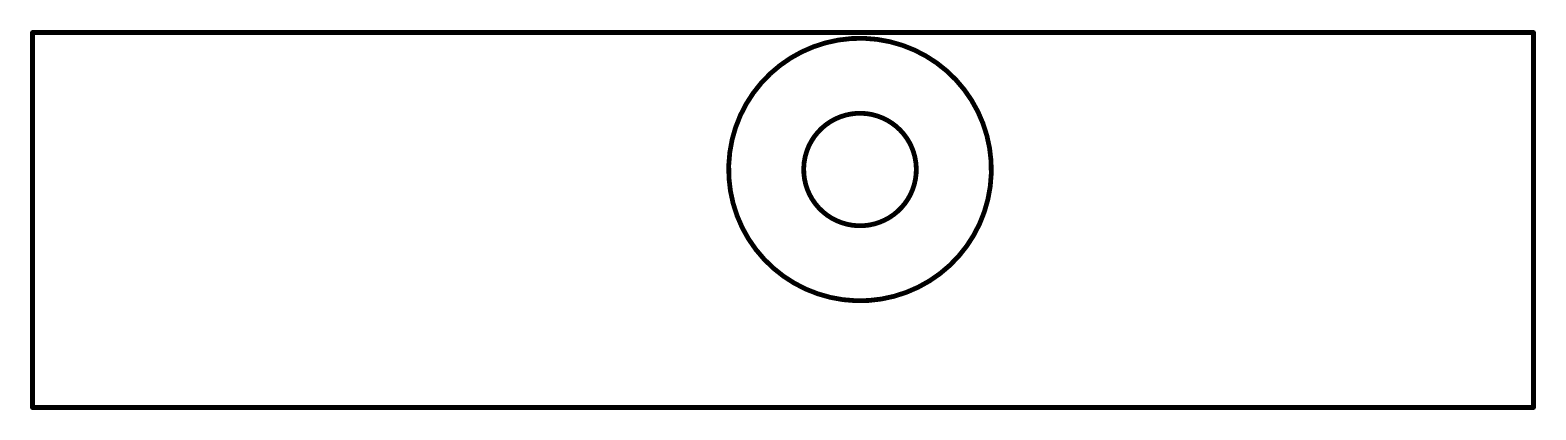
# Model space of a CAD drawing. Extents: x 2.87 to 6.03, y 2.34 to 3.13.
import ezdxf

# ---------------------------------------------------------------- set-up
doc = ezdxf.new("R2010")
doc.units = 0
doc.layers.add('Board', color=3, linetype='CONTINUOUS')
doc.layers.add('Bot_Assy', color=11, linetype='CONTINUOUS')

# ---------------------------------------------------------------- blocks, each defined once
blk = doc.blocks.new('UNIT_DISC')
at = {"linetype": 'CONTINUOUS', "const_width": 0.5}
blk.add_lwpolyline([(0.25, 0, 1), (-0.25, 0, 1)], format="xyb", close=True, dxfattribs=at)

msp = doc.modelspace()

# ---------------------------------------------------------------- linework, layer by layer
at = {"layer": 'Board', "linetype": 'CONTINUOUS', "const_width": 0.01}
for points in [[(2.874, 2.3425), (2.874, 3.1299)], [(2.874, 3.1299), (6.0236, 3.1299)], [(6.0236, 3.1299), (6.0236, 2.3425)], [(6.0236, 2.3425), (2.874, 2.3425)]]:
    msp.add_lwpolyline(points, dxfattribs=at)
at = {"layer": 'Bot_Assy', "linetype": 'CONTINUOUS', "const_width": 0.01}
for points in [[(4.5391, 3.1084, 1), (4.6817, 2.576, 1)], [(4.5798, 2.9563, 1), (4.641, 2.7281, 1)]]:
    msp.add_lwpolyline(points, format="xyb", close=True, dxfattribs=at)

# ---------------------------------------------------------------- block references
at = {"layer": 'Board', "xscale": 0.01, "yscale": 0.01, "zscale": 0.01}
for p in [(2.874, 3.1299), (2.874, 3.1299), (6.0236, 3.1299), (6.0236, 3.1299), (2.874, 2.3425), (2.874, 2.3425), (6.0236, 2.3425), (6.0236, 2.3425)]:
    msp.add_blockref('UNIT_DISC', p, dxfattribs=at)

doc.saveas('drawing.dxf')
